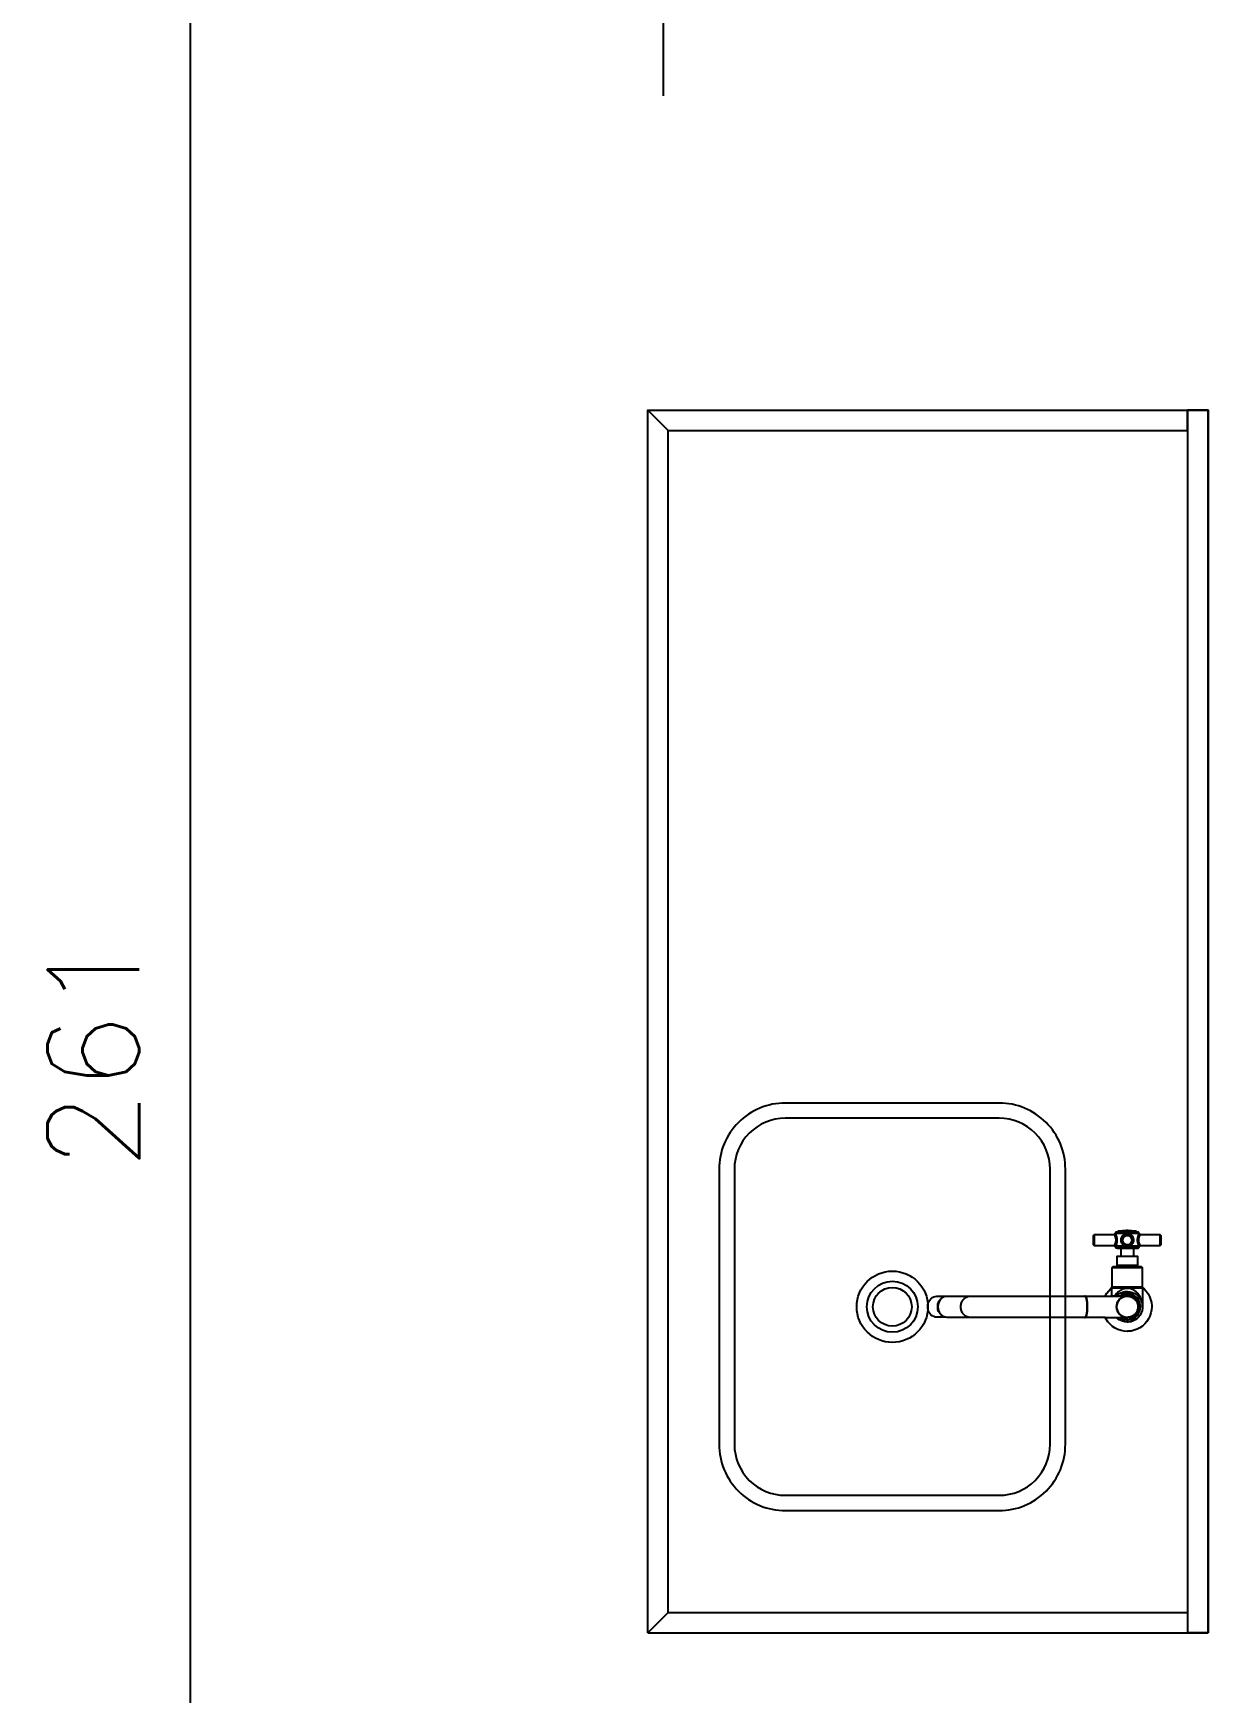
# Model space of a CAD drawing. Extents: x -14651 to 11095, y -4567 to -1290.
# Drawn here: x 736.7 to 853.3, y -3432 to -3269.1 of the extents above; entities that cross this region are included whole.
import ezdxf

# ---------------------------------------------------------------- set-up
doc = ezdxf.new("R2010")
doc.units = 0
doc.header["$LTSCALE"] = 25
doc.layers.add('COTA', color=1, linetype='Continuous')
doc.layers.add('PROJ', color=252, linetype='Continuous')
doc.styles.add('COTA', font='romans.shx')
doc.dimstyles.new('forma', dxfattribs={"dimscale": 5, "dimtxt": 1.8, "dimasz": 0.8, "dimexe": 2, "dimexo": 1, "dimgap": 1, "dimtad": 1, "dimdec": 1, "dimzin": 9, "dimtxsty": 'COTA', "dimblk1": 'DOT', "dimblk2": 'DOT', "dimsah": 1, "dimcen": 0, "dimdle": 1, "dimclrd": 256, "dimclre": 256, "dimclrt": 2, "dimadec": 0, "dimazin": 0, "dimtfac": 1, "dimtdec": 0, "dimtmove": 0, "dimatfit": 3, "dimfxl": 1, "dimtolj": 1, "dimtzin": 0, "dimarcsym": 0})

# ---------------------------------------------------------------- blocks, each defined once
blk = doc.blocks.new('_Dot')
at = {"color": 0, "linetype": 'ByBlock', "lineweight": -2}
blk.add_line((-0.5, 0), (-1, 0), dxfattribs=at)
at = {"color": 0, "linetype": 'ByBlock', "const_width": 0.5}
blk.add_lwpolyline([(-0.25, 0, 1), (0.25, 0, 1)], format="xyb", close=True, dxfattribs=at)
blk = doc.blocks.new('*D132')
at = {"layer": 'COTA', "lineweight": -2, "transparency": 16777216}
for p, q in [((793.52, -3238.6), (742.08, -3238.6)), ((752.08, -3242.6), (752.08, -3495.6)), ((761.11, -3499.6), (742.08, -3499.6))]:
    blk.add_line(p, q, dxfattribs=at)
at = {"layer": 'Defpoints', "color": 0, "transparency": 16777216}
for p in [(798.52, -3238.6), (752.08, -3499.6), (766.11, -3499.6)]:
    blk.add_point(p, dxfattribs=at)
at = {"layer": 'COTA', "lineweight": -2, "transparency": 16777216, "xscale": 4, "yscale": 4, "zscale": 4}
for p, rotation in [((752.08, -3238.6), 90), ((752.08, -3499.6), 270)]:
    blk.add_blockref('_Dot', p, dxfattribs=dict(at, rotation=rotation))
at = {"layer": 'COTA', "color": 2, "transparency": 16777216, "insert": (742.58, -3369.1), "char_height": 9, "attachment_point": 5, "rotation": 90, "style": 'COTA'}
blk.add_mtext('\\A1;261 ', dxfattribs=at)
blk = doc.blocks.new('A$Cf20c1e06')
at = {"layer": 'PROJ'}
for p, q in [((8.3064, 10.0402), (8.3064, 10.0512)), ((8.3266, 10.0527), (8.3502, 10.0527)), ((8.3299, 10.0548), (8.3469, 10.0548)), ((8.3705, 10.0512), (8.3705, 10.0402)), ((8.3361, 10.0397), (8.3269, 10.0397)), ((8.35, 10.0397), (8.3407, 10.0397)), ((8.3236, 10.0189), (8.3532, 10.0189)), ((8.3484, 10.0209), (8.3284, 10.0209)), ((8.3348, 10.0203), (8.3377, 10.0203)), ((8.3234, 9.9988), (8.3535, 9.9988)), ((8.3234, 9.9908), (8.3234, 9.9988)), ((8.3264, 9.9988), (8.3264, 9.9998)), ((8.3382, 9.9908), (8.3377, 9.9908)), ((8.3384, 9.9908), (8.3382, 9.9908)), ((8.3504, 9.9998), (8.3504, 9.9988)), ((8.3535, 9.9988), (8.3535, 9.9808)), ((8.3377, 9.9698), (8.3381, 9.9698)), ((8.3381, 9.9698), (8.3384, 9.9698)), ((8.3534, 9.9808), (8.3534, 9.9808))]:
    blk.add_line(p, q, dxfattribs=at)
for points in [[(7.8677, 9.6603), (7.8877, 9.6803), (7.8877, 10.8403), (7.8677, 10.8603)], [(7.8677, 9.6603), (7.8677, 10.8603), (8.4177, 10.8603), (8.4177, 9.6603)], [(7.8877, 10.8403), (8.3977, 10.8403), (8.3977, 10.8603)], [(8.4177, 9.6603), (8.4177, 10.8603), (8.3977, 10.8603), (8.3977, 9.6603)], [(8.3469, 10.0537), (8.3299, 10.0537)], [(8.3445, 10.0377), (8.3323, 10.0377)], [(8.3274, 10.0199), (8.3494, 10.0199)], [(8.3323, 10.0299), (8.3445, 10.0299)], [(8.1586, 9.9902), (8.1572, 9.9894), (8.1559, 9.9883), (8.1548, 9.987), (8.1538, 9.9855), (8.1532, 9.9839), (8.1528, 9.9821), (8.1526, 9.9803), (8.1528, 9.9785), (8.1532, 9.9767), (8.1538, 9.975), (8.1548, 9.9736), (8.1559, 9.9723), (8.1572, 9.9712), (8.1586, 9.9704), (8.1587, 9.9704)], [(8.3168, 9.9908), (8.3377, 9.9908), (8.3385, 9.9908), (8.3392, 9.9907), (8.3398, 9.9907), (8.3403, 9.9906), (8.3405, 9.9906), (8.3407, 9.9905), (8.3409, 9.9905), (8.3411, 9.9904), (8.3412, 9.9904), (8.3414, 9.9903), (8.3415, 9.9903), (8.3417, 9.9902), (8.3419, 9.9902), (8.3421, 9.9901), (8.3422, 9.9901), (8.3424, 9.99), (8.3426, 9.9899), (8.3428, 9.9898), (8.3431, 9.9897), (8.3434, 9.9895), (8.3437, 9.9894), (8.344, 9.9892), (8.3443, 9.9889), (8.3449, 9.9885), (8.3454, 9.9881), (8.3459, 9.9876), (8.3464, 9.987), (8.3469, 9.9865), (8.3473, 9.9858), (8.3477, 9.9852), (8.348, 9.9845), (8.3483, 9.9838), (8.3485, 9.9831), (8.3487, 9.9823), (8.3488, 9.9816), (8.3489, 9.9808), (8.3489, 9.98), (8.3488, 9.9793), (8.3487, 9.9785), (8.3486, 9.9778), (8.3483, 9.977), (8.3481, 9.9763), (8.3478, 9.9756), (8.3474, 9.975), (8.347, 9.9743), (8.3466, 9.9737), (8.3461, 9.9732), (8.3457, 9.9728), (8.3453, 9.9724), (8.3451, 9.9722), (8.3449, 9.9721), (8.3448, 9.972), (8.3446, 9.9718), (8.3444, 9.9717), (8.3442, 9.9716), (8.344, 9.9714), (8.3437, 9.9713), (8.3435, 9.9712), (8.3432, 9.971), (8.3429, 9.9708), (8.3425, 9.9707), (8.3417, 9.9704), (8.3408, 9.9701), (8.3398, 9.97), (8.3388, 9.9698), (8.3377, 9.9698)], [(8.3243, 9.9998), (8.3525, 9.9998)], [(8.3168, 9.9698), (8.3381, 9.9698)], [(7.8877, 9.6803), (8.3977, 9.6803), (8.3977, 9.6603)], [(7.8677, 9.6603), (8.4177, 9.6603)], [(8.4177, 9.6603), (8.3977, 9.6603)]]:
    blk.add_lwpolyline(points, dxfattribs=at)
for points in [[(8.0027, 9.7803), (8.2127, 9.7803, 0.414214), (8.2777, 9.8453), (8.2777, 10.1153, 0.414214), (8.2127, 10.1803), (8.0027, 10.1803, 0.414214), (7.9377, 10.1153), (7.9377, 9.8453, 0.414214)], [(8.0027, 9.7953), (8.2127, 9.7953, 0.414214), (8.2627, 9.8453), (8.2627, 10.1153, 0.414214), (8.2127, 10.1653), (8.0027, 10.1653, 0.414214), (7.9527, 10.1153), (7.9527, 9.8453, 0.414214)], [(8.3444, 10.0465), (8.3444, 10.0456), (8.3444, 10.0448), (8.3442, 10.0441), (8.3441, 10.0435), (8.3439, 10.043), (8.3436, 10.0425), (8.3434, 10.042), (8.343, 10.0416), (8.3427, 10.0412), (8.3422, 10.0407), (8.3415, 10.0402), (8.3411, 10.0399), (8.3407, 10.0397), (8.3406, 10.0401), (8.3405, 10.0406, -0.192103), (8.3364, 10.0406), (8.3363, 10.0402), (8.3361, 10.0397), (8.3356, 10.04), (8.3352, 10.0403), (8.3348, 10.0406), (8.3344, 10.0409), (8.334, 10.0413), (8.3336, 10.0419), (8.3331, 10.0427), (8.3327, 10.0436), (8.3326, 10.0443), (8.3325, 10.0448), (8.3324, 10.0453), (8.3324, 10.0458), (8.3324, 10.0464), (8.3326, 10.0472), (8.3328, 10.048), (8.333, 10.0485), (8.3332, 10.049), (8.3335, 10.0494), (8.3338, 10.0499), (8.3343, 10.0505), (8.335, 10.0511), (8.3358, 10.0516), (8.3367, 10.052), (8.3375, 10.0522), (8.3381, 10.0522), (8.3387, 10.0522), (8.3393, 10.0522), (8.3398, 10.0521), (8.3404, 10.0519), (8.341, 10.0516), (8.3417, 10.0512), (8.3421, 10.0509), (8.3425, 10.0506), (8.3428, 10.0502), (8.3431, 10.0498), (8.3435, 10.0492), (8.3439, 10.0483), (8.3442, 10.0474)], [(8.3362, 10.0407), (8.3362, 10.0407, -0.017847), (8.3359, 10.0408), (8.336, 10.0408, -0.017789), (8.3356, 10.041), (8.3357, 10.041, -0.021587), (8.3353, 10.0412), (8.3354, 10.0411, -0.027178), (8.3349, 10.0415), (8.335, 10.0414, -0.016694), (8.3347, 10.0417), (8.3347, 10.0417, -0.029524), (8.3343, 10.0421), (8.3343, 10.042, -0.024437), (8.334, 10.0425), (8.3341, 10.0424, -0.02481), (8.3337, 10.0428), (8.3338, 10.0427, -0.023752), (8.3335, 10.0432), (8.3336, 10.0431, -0.022023), (8.3334, 10.0435), (8.3334, 10.0434, -0.022441), (8.3332, 10.0439), (8.3333, 10.0438, -0.022868), (8.3331, 10.0443), (8.3331, 10.0442, -0.020181), (8.333, 10.0446), (8.333, 10.0445, -0.015814), (8.333, 10.0449), (8.333, 10.0448, -0.015915), (8.3329, 10.0452), (8.3329, 10.0451, -0.025741), (8.3329, 10.0457), (8.3329, 10.0456, -0.018498), (8.3329, 10.046), (8.3329, 10.046, -0.017313), (8.3329, 10.0463), (8.3329, 10.0463, -0.018157), (8.333, 10.0467), (8.333, 10.0466, -0.018149), (8.3331, 10.047), (8.333, 10.0469, -0.018439), (8.3331, 10.0473), (8.3331, 10.0472, -0.018647), (8.3332, 10.0476), (8.3332, 10.0475, -0.018581), (8.3334, 10.0479), (8.3333, 10.0478, -0.021766), (8.3335, 10.0483), (8.3335, 10.0482, -0.026407), (8.3338, 10.0487), (8.3337, 10.0486, -0.026609), (8.334, 10.0491), (8.334, 10.049, -0.026914), (8.3343, 10.0494), (8.3342, 10.0493, -0.025672), (8.3346, 10.0497), (8.3346, 10.0497, -0.023779), (8.335, 10.05), (8.3349, 10.0499, -0.024124), (8.3353, 10.0503), (8.3352, 10.0502, -0.024539), (8.3357, 10.0505), (8.3356, 10.0504, -0.024082), (8.336, 10.0507), (8.3359, 10.0507, -0.023177), (8.3364, 10.0509), (8.3363, 10.0508, -0.023669), (8.3368, 10.051), (8.3367, 10.051, -0.024126), (8.3372, 10.0511), (8.3371, 10.0511, -0.020906), (8.3376, 10.0512), (8.3375, 10.0512, -0.015716), (8.3378, 10.0512), (8.3378, 10.0512, -0.01579), (8.3381, 10.0512), (8.338, 10.0512, -0.016075), (8.3384, 10.0512), (8.3383, 10.0512, -0.016281), (8.3387, 10.0512), (8.3386, 10.0512, -0.016316), (8.339, 10.0512), (8.3389, 10.0512, -0.01533), (8.3392, 10.0512), (8.3392, 10.0512, -0.013711), (8.3395, 10.0511), (8.3394, 10.0512, -0.013749), (8.3397, 10.0511), (8.3396, 10.0511, -0.013768), (8.3399, 10.051), (8.3399, 10.051, -0.015624), (8.3402, 10.0509), (8.3401, 10.051, -0.018303), (8.3405, 10.0508), (8.3404, 10.0509, -0.018249), (8.3408, 10.0507), (8.3407, 10.0507, -0.018455), (8.3411, 10.0506), (8.341, 10.0506, -0.018647), (8.3414, 10.0504), (8.3413, 10.0504, -0.018591), (8.3416, 10.0502), (8.3416, 10.0503, -0.021186), (8.3419, 10.05), (8.3419, 10.05, -0.025016), (8.3423, 10.0497), (8.3422, 10.0497, -0.025258), (8.3426, 10.0493), (8.3425, 10.0494, -0.025603), (8.3429, 10.049), (8.3428, 10.0491, -0.024312), (8.3431, 10.0486), (8.343, 10.0487, -0.022281), (8.3433, 10.0483), (8.3432, 10.0484, -0.022662), (8.3435, 10.0479), (8.3434, 10.048, -0.023081), (8.3436, 10.0476), (8.3436, 10.0477, -0.023127), (8.3437, 10.0472), (8.3437, 10.0473, -0.022918), (8.3438, 10.0468), (8.3438, 10.0469, -0.020264), (8.3439, 10.0464), (8.3439, 10.0465, -0.015918), (8.3439, 10.0462), (8.3439, 10.0462, -0.015999), (8.3439, 10.0459), (8.3439, 10.046, -0.556946)], [(8.3502, 10.0394, 0.023181), (8.35, 10.0397), (8.3407, 10.0397), (8.3402, 10.0396), (8.3395, 10.0394), (8.3385, 10.0394), (8.3376, 10.0394), (8.3368, 10.0395), (8.3361, 10.0397), (8.3269, 10.0397, 0.022959), (8.3267, 10.0394, 0.366689), (8.3286, 10.0377), (8.3323, 10.0377), (8.3445, 10.0377), (8.3482, 10.0377, 0.366483)], [(8.3429, 10.0457, -1), (8.3339, 10.0457, -1)], [(8.3504, 9.9998), (8.3504, 9.9988), (8.3535, 9.9988), (8.3535, 9.9806), (8.3534, 9.9808), (8.3534, 9.9808), (8.3534, 9.9791), (8.353, 9.9767), (8.3522, 9.9744), (8.3511, 9.9722), (8.3496, 9.9702), (8.3478, 9.9686), (8.3463, 9.9675), (8.3441, 9.9664), (8.3418, 9.9656), (8.3394, 9.9653), (8.3384, 9.9653), (8.336, 9.9655), (8.3336, 9.9661), (8.3314, 9.967), (8.3305, 9.9675), (8.3286, 9.969), (8.3277, 9.9698), (8.3379, 9.9698), (8.338, 9.9698, -0.956818), (8.3379, 9.9908), (8.3378, 9.9908, -0.005512), (8.338, 9.9908), (8.3377, 9.9908), (8.3234, 9.9908), (8.3234, 9.9988), (8.3264, 9.9988), (8.3264, 9.9998)]]:
    blk.add_lwpolyline(points, format="xyb", close=True, dxfattribs=at)
for points in [[(8.3261, 10.0411), (8.3263, 10.0413), (8.3264, 10.0416), (8.3265, 10.0419), (8.3267, 10.0422), (8.3268, 10.0426), (8.327, 10.043), (8.3271, 10.0434), (8.3272, 10.0437), (8.3272, 10.044), (8.3273, 10.0443), (8.3274, 10.0446), (8.3274, 10.045), (8.3274, 10.0453), (8.3274, 10.0456), (8.3274, 10.0459), (8.3274, 10.0462), (8.3274, 10.0464), (8.3274, 10.0467), (8.3273, 10.047), (8.3273, 10.0474), (8.3272, 10.0478), (8.3271, 10.0481), (8.327, 10.0485), (8.3268, 10.0488), (8.3267, 10.0492), (8.3266, 10.0495), (8.3264, 10.0498), (8.3264, 10.0498), (8.3263, 10.0501), (8.3261, 10.0504), (8.326, 10.0506), (8.326, 10.0507), (8.3258, 10.051), (8.3257, 10.0511), (8.3259, 10.0509), (8.3261, 10.0505), (8.3264, 10.05), (8.3266, 10.0493), (8.3269, 10.0486), (8.3271, 10.0479), (8.3273, 10.0472), (8.3274, 10.0466), (8.3274, 10.046), (8.3274, 10.0454), (8.3274, 10.0448), (8.3273, 10.0442), (8.3271, 10.0436), (8.3269, 10.0428), (8.3266, 10.0421), (8.3263, 10.0415), (8.3261, 10.0409), (8.326, 10.0407), (8.326, 10.0409)], [(8.3282, 10.0474), (8.3283, 10.0467), (8.3283, 10.0462), (8.3283, 10.0457), (8.3283, 10.045), (8.3282, 10.0442), (8.3281, 10.0435), (8.328, 10.043), (8.3279, 10.0425), (8.3277, 10.0418), (8.3274, 10.041), (8.3272, 10.0404), (8.3269, 10.0398), (8.3268, 10.04), (8.3269, 10.0397), (8.3269, 10.0398), (8.327, 10.04), (8.3271, 10.0402), (8.3272, 10.0405), (8.3273, 10.0408), (8.3275, 10.0412), (8.3276, 10.0416), (8.3277, 10.042), (8.3279, 10.0425), (8.328, 10.043), (8.3281, 10.0435), (8.3282, 10.0441), (8.3282, 10.0444), (8.3283, 10.0448), (8.3283, 10.0452), (8.3283, 10.0457), (8.3283, 10.0462), (8.3283, 10.0467), (8.3282, 10.0472), (8.3281, 10.0477), (8.3281, 10.0481), (8.328, 10.0485), (8.3279, 10.0489), (8.3277, 10.0494), (8.3276, 10.0498), (8.3275, 10.0502), (8.3274, 10.0505), (8.3272, 10.0509), (8.3271, 10.0512), (8.327, 10.0514), (8.3269, 10.0516), (8.3268, 10.0519), (8.3267, 10.0521), (8.3269, 10.0518), (8.3271, 10.0513), (8.3273, 10.0507), (8.3276, 10.05), (8.3278, 10.0492), (8.328, 10.0483)], [(8.3509, 10.0508), (8.3508, 10.0506), (8.3507, 10.0504), (8.3506, 10.0501), (8.3504, 10.0499), (8.3503, 10.0496), (8.3502, 10.0492), (8.35, 10.0489), (8.3499, 10.0485), (8.3498, 10.0482), (8.3497, 10.0479), (8.3496, 10.0476), (8.3496, 10.0474), (8.3495, 10.0471), (8.3495, 10.0468), (8.3495, 10.0465), (8.3494, 10.0463), (8.3494, 10.046), (8.3494, 10.0457), (8.3494, 10.0454), (8.3494, 10.0452), (8.3495, 10.0449), (8.3495, 10.0445), (8.3496, 10.0441), (8.3497, 10.0437), (8.3498, 10.0433), (8.3499, 10.043), (8.35, 10.0427), (8.3501, 10.0423), (8.3503, 10.0419), (8.3504, 10.0416), (8.3506, 10.0414), (8.3507, 10.0411), (8.3508, 10.041), (8.3509, 10.0408), (8.351, 10.0406), (8.3509, 10.0406), (8.3507, 10.0406), (8.3505, 10.0405), (8.3504, 10.0404), (8.3502, 10.0403), (8.3501, 10.0402), (8.3501, 10.04), (8.35, 10.0399), (8.35, 10.0397), (8.3498, 10.0402), (8.3495, 10.0408), (8.3493, 10.0415), (8.349, 10.0423), (8.3488, 10.0431), (8.3487, 10.044), (8.3486, 10.045), (8.3485, 10.0459), (8.3486, 10.0467), (8.3487, 10.0474), (8.3488, 10.0479), (8.3489, 10.0485), (8.349, 10.049), (8.3491, 10.0494), (8.3493, 10.0501), (8.3496, 10.0508), (8.3498, 10.0514), (8.35, 10.0518), (8.3501, 10.052), (8.35, 10.0519), (8.3499, 10.0517), (8.3499, 10.0515), (8.3498, 10.0512), (8.3496, 10.0509), (8.3495, 10.0506), (8.3494, 10.0503), (8.3493, 10.0499), (8.3491, 10.0494), (8.349, 10.049), (8.3489, 10.0485), (8.3488, 10.0479), (8.3487, 10.0476), (8.3486, 10.0472), (8.3486, 10.0469), (8.3486, 10.0465), (8.3486, 10.0461), (8.3486, 10.0457), (8.3486, 10.0452), (8.3486, 10.0448), (8.3486, 10.0443), (8.3487, 10.0438), (8.3488, 10.0434), (8.3489, 10.0429), (8.349, 10.0425), (8.3491, 10.0421), (8.3492, 10.0417), (8.3494, 10.0413), (8.3495, 10.0409), (8.3496, 10.0406), (8.3497, 10.0403), (8.3498, 10.0401), (8.3499, 10.0399), (8.35, 10.0398), (8.3501, 10.0402), (8.3505, 10.0405), (8.3509, 10.0406), (8.3507, 10.0411), (8.3505, 10.0415), (8.3502, 10.0421), (8.3499, 10.0428), (8.3497, 10.0435), (8.3495, 10.0443), (8.3494, 10.045), (8.3494, 10.0456), (8.3494, 10.0461), (8.3495, 10.0467), (8.3496, 10.0473), (8.3497, 10.048), (8.3499, 10.0487), (8.3502, 10.0494), (8.3505, 10.05), (8.3508, 10.0506)], [(8.2977, 9.9899), (8.298, 9.9893), (8.2983, 9.9885), (8.2985, 9.9878), (8.2986, 9.9872), (8.2987, 9.9866), (8.2988, 9.9859), (8.2989, 9.9852), (8.299, 9.9845), (8.2991, 9.9837), (8.2991, 9.9829), (8.2992, 9.982), (8.2992, 9.9812), (8.2992, 9.9803), (8.2992, 9.9794), (8.2992, 9.9786), (8.2991, 9.9777), (8.2991, 9.9769), (8.299, 9.9761), (8.2989, 9.9754), (8.2988, 9.9747), (8.2987, 9.974), (8.2986, 9.9734), (8.2985, 9.9728), (8.2983, 9.9721), (8.298, 9.9713), (8.2977, 9.9707), (8.2974, 9.9703), (8.2971, 9.9699), (8.2969, 9.9699), (8.2971, 9.9699), (8.2972, 9.9701), (8.2974, 9.9702), (8.2975, 9.9704), (8.2976, 9.9706), (8.2978, 9.9709), (8.2979, 9.9712), (8.298, 9.9715), (8.2982, 9.9719), (8.2983, 9.9723), (8.2985, 9.9728), (8.2986, 9.9734), (8.2987, 9.974), (8.2988, 9.9747), (8.2989, 9.9754), (8.299, 9.9761), (8.2991, 9.9769), (8.2991, 9.9777), (8.2992, 9.9786), (8.2992, 9.9794), (8.2992, 9.9803), (8.2992, 9.9812), (8.2992, 9.982), (8.2991, 9.9829), (8.2991, 9.9837), (8.299, 9.9845), (8.2989, 9.9852), (8.2988, 9.9859), (8.2987, 9.9866), (8.2986, 9.9872), (8.2985, 9.9878), (8.2983, 9.9883), (8.2982, 9.9887), (8.298, 9.9891), (8.2979, 9.9894), (8.2978, 9.9897), (8.2976, 9.99), (8.2975, 9.9902), (8.2974, 9.9904), (8.2972, 9.9905), (8.2969, 9.9908), (8.2968, 9.9908), (8.2971, 9.9907), (8.2974, 9.9903)]]:
    blk.add_lwpolyline(points, close=True, dxfattribs=at)
blk.add_polyline3d([(8.1515, 9.9906, 0), (8.1602, 9.9906, 0), (8.1617, 9.9908, 0), (8.1843, 9.9908, 0), (8.3168, 9.9908, 0), (8.3183, 9.9935, 0), (8.3202, 9.996, 0), (8.3224, 9.9982, 0), (8.3243, 9.9998, 0), (8.3236, 9.9998, 0), (8.3236, 10.0189, 0), (8.3246, 10.0199, 0), (8.3274, 10.0199, 0), (8.3284, 10.0209, 0), (8.3284, 10.0299, 0), (8.3323, 10.0299, 0), (8.3323, 10.0377, 0), (8.3286, 10.0377, 0), (8.3267, 10.0394, 0), (8.3257, 10.0402, 0), (8.3064, 10.0402, 0), (8.3054, 10.0412, 0), (8.3054, 10.0502, 0), (8.3064, 10.0512, 0), (8.3256, 10.0512, 0), (8.3266, 10.0522, 0), (8.3266, 10.0527, 0), (8.3276, 10.0537, 0), (8.3299, 10.0537, 0), (8.3299, 10.0548, 0), (8.3375, 10.0556, 0), (8.3393, 10.0556, 0), (8.3469, 10.0548, 0), (8.3469, 10.0537, 0), (8.3492, 10.0537, 0), (8.3502, 10.0527, 0), (8.3502, 10.0522, 0), (8.3512, 10.0512, 0), (8.3705, 10.0512, 0), (8.3715, 10.0502, 0), (8.3715, 10.0412, 0), (8.3705, 10.0402, 0), (8.3512, 10.0402, 0), (8.3502, 10.0394, 0), (8.3482, 10.0377, 0), (8.3445, 10.0377, 0), (8.3445, 10.0299, 0), (8.3484, 10.0299, 0), (8.3484, 10.0209, 0), (8.3494, 10.0199, 0), (8.3522, 10.0199, 0), (8.3532, 10.0189, 0), (8.3532, 9.9998, 0), (8.3525, 9.9998, 0), (8.3549, 9.9978, 0), (8.357, 9.9955, 0), (8.3588, 9.993, 0), (8.3603, 9.9903, 0), (8.3614, 9.9874, 0), (8.3621, 9.9844, 0), (8.3625, 9.9813, 0), (8.3625, 9.9803, 0), (8.3623, 9.9772, 0), (8.3617, 9.9742, 0), (8.3607, 9.9712, 0), (8.3593, 9.9684, 0), (8.3576, 9.9658, 0), (8.3556, 9.9635, 0), (8.3533, 9.9614, 0), (8.3508, 9.9597, 0), (8.348, 9.9582, 0), (8.3451, 9.9572, 0), (8.3421, 9.9565, 0), (8.339, 9.9563, 0), (8.3384, 9.9562, 0), (8.3353, 9.9564, 0), (8.3323, 9.957, 0), (8.3293, 9.958, 0), (8.3266, 9.9594, 0), (8.324, 9.9611, 0), (8.3216, 9.9631, 0), (8.3195, 9.9654, 0), (8.3178, 9.968, 0), (8.3168, 9.9698, 0), (8.1843, 9.9698, 0), (8.1617, 9.9698, 0), (8.1602, 9.97, 0), (8.1515, 9.97, 0), (8.1499, 9.9701, 0), (8.1484, 9.9706, 0), (8.147, 9.9713, 0), (8.1457, 9.9724, 0), (8.1446, 9.9736, 0), (8.1437, 9.9751, 0), (8.143, 9.9768, 0), (8.1426, 9.9785, 0), (8.1425, 9.9803, 0), (8.1426, 9.9821, 0), (8.143, 9.9838, 0), (8.1437, 9.9855, 0), (8.1446, 9.9869, 0), (8.1457, 9.9882, 0), (8.147, 9.9893, 0), (8.1484, 9.99, 0), (8.1499, 9.9905, 0), (8.1514, 9.9906, 0)], close=True, dxfattribs=at)
for points in [[(8.3256, 10.0512, 0), (8.3257, 10.0512, 0), (8.3257, 10.0512, 0), (8.3257, 10.0512, 0), (8.3257, 10.0511, 0), (8.3258, 10.051, 0), (8.3258, 10.0509, 0), (8.3259, 10.0508, 0), (8.326, 10.0507, 0), (8.326, 10.0506, 0), (8.3261, 10.0504, 0), (8.3263, 10.0501, 0), (8.3264, 10.0498, 0), (8.3264, 10.0498, 0), (8.3266, 10.0495, 0), (8.3267, 10.0492, 0), (8.3268, 10.0488, 0), (8.327, 10.0485, 0), (8.3271, 10.0481, 0), (8.3272, 10.0478, 0), (8.3273, 10.0474, 0), (8.3273, 10.047, 0), (8.3274, 10.0467, 0), (8.3274, 10.0464, 0), (8.3274, 10.0462, 0), (8.3274, 10.0459, 0), (8.3274, 10.0456, 0), (8.3274, 10.0453, 0), (8.3274, 10.045, 0), (8.3274, 10.0446, 0), (8.3273, 10.0443, 0), (8.3272, 10.044, 0), (8.3272, 10.0437, 0), (8.3271, 10.0434, 0), (8.327, 10.043, 0), (8.3268, 10.0426, 0), (8.3267, 10.0422, 0), (8.3265, 10.0419, 0), (8.3264, 10.0416, 0), (8.3263, 10.0413, 0), (8.3261, 10.0411, 0), (8.326, 10.0409, 0), (8.326, 10.0407, 0), (8.3259, 10.0406, 0)], [(8.3269, 10.0397, 0), (8.3269, 10.0398, 0), (8.327, 10.04, 0), (8.3271, 10.0402, 0), (8.3272, 10.0405, 0), (8.3273, 10.0408, 0), (8.3275, 10.0412, 0), (8.3276, 10.0416, 0), (8.3277, 10.042, 0), (8.3279, 10.0425, 0), (8.328, 10.043, 0), (8.3281, 10.0435, 0), (8.3282, 10.0441, 0), (8.3282, 10.0444, 0), (8.3283, 10.0448, 0), (8.3283, 10.0452, 0), (8.3283, 10.0457, 0), (8.3283, 10.0462, 0), (8.3283, 10.0467, 0), (8.3282, 10.0472, 0), (8.3281, 10.0477, 0), (8.3281, 10.0481, 0), (8.328, 10.0485, 0), (8.3279, 10.0489, 0), (8.3277, 10.0494, 0), (8.3276, 10.0498, 0), (8.3275, 10.0502, 0), (8.3274, 10.0505, 0), (8.3272, 10.0509, 0), (8.3271, 10.0512, 0), (8.327, 10.0514, 0), (8.3269, 10.0516, 0), (8.3269, 10.0518, 0), (8.3268, 10.0519, 0), (8.3268, 10.052, 0), (8.3267, 10.0521, 0), (8.3267, 10.0522, 0), (8.3267, 10.0522, 0), (8.3267, 10.0522, 0), (8.3266, 10.0522, 0)], [(8.3407, 10.0397, 0), (8.341, 10.0398, 0), (8.3412, 10.0399, 0), (8.3414, 10.0401, 0), (8.3416, 10.0402, 0), (8.342, 10.0405, 0), (8.3424, 10.0408, 0), (8.3427, 10.0412, 0), (8.343, 10.0416, 0), (8.3434, 10.042, 0), (8.3436, 10.0425, 0), (8.3439, 10.043, 0), (8.3441, 10.0435, 0), (8.3442, 10.0439, 0), (8.3443, 10.0442, 0), (8.3443, 10.0446, 0), (8.3444, 10.045, 0), (8.3444, 10.0454, 0), (8.3444, 10.0457, 0), (8.3444, 10.0462, 0), (8.3444, 10.0467, 0), (8.3443, 10.0472, 0), (8.3442, 10.0477, 0), (8.344, 10.0481, 0), (8.3438, 10.0485, 0), (8.3436, 10.049, 0), (8.3434, 10.0494, 0), (8.3431, 10.0498, 0), (8.3428, 10.0502, 0), (8.3425, 10.0506, 0), (8.3421, 10.0509, 0), (8.3418, 10.0511, 0), (8.3415, 10.0513, 0), (8.3412, 10.0515, 0), (8.3409, 10.0517, 0), (8.3405, 10.0518, 0), (8.3402, 10.052, 0), (8.3399, 10.052, 0), (8.3397, 10.0521, 0), (8.3394, 10.0522, 0), (8.3392, 10.0522, 0), (8.3389, 10.0522, 0), (8.3386, 10.0522, 0), (8.3383, 10.0522, 0), (8.3379, 10.0522, 0), (8.3376, 10.0522, 0), (8.3373, 10.0521, 0), (8.3369, 10.052, 0), (8.3365, 10.0519, 0), (8.336, 10.0517, 0), (8.3356, 10.0515, 0), (8.3352, 10.0512, 0), (8.3348, 10.051, 0), (8.3345, 10.0506, 0), (8.3341, 10.0503, 0), (8.3338, 10.0499, 0), (8.3335, 10.0494, 0), (8.3332, 10.049, 0), (8.333, 10.0485, 0), (8.3328, 10.048, 0), (8.3326, 10.0474, 0), (8.3325, 10.047, 0), (8.3325, 10.0467, 0), (8.3324, 10.0463, 0), (8.3324, 10.0458, 0), (8.3324, 10.0453, 0), (8.3325, 10.0448, 0), (8.3326, 10.0443, 0), (8.3327, 10.0438, 0), (8.3328, 10.0434, 0), (8.333, 10.0429, 0), (8.3332, 10.0425, 0), (8.3334, 10.0421, 0), (8.3337, 10.0417, 0), (8.334, 10.0413, 0), (8.3344, 10.0409, 0), (8.3348, 10.0406, 0), (8.3352, 10.0403, 0), (8.3355, 10.0401, 0), (8.3358, 10.0399, 0), (8.3361, 10.0397, 0)], [(8.3329, 10.0457, 0), (8.3329, 10.0459, 0), (8.3329, 10.0462, 0), (8.333, 10.0465, 0), (8.333, 10.0468, 0), (8.3331, 10.0471, 0), (8.3332, 10.0474, 0), (8.3333, 10.0478, 0), (8.3334, 10.0481, 0), (8.3336, 10.0485, 0), (8.3339, 10.0489, 0), (8.3342, 10.0492, 0), (8.3345, 10.0496, 0), (8.3348, 10.0499, 0), (8.3351, 10.0501, 0), (8.3355, 10.0504, 0), (8.3358, 10.0506, 0), (8.3362, 10.0508, 0), (8.3366, 10.0509, 0), (8.337, 10.0511, 0), (8.3374, 10.0512, 0), (8.3377, 10.0512, 0), (8.338, 10.0512, 0), (8.3382, 10.0512, 0), (8.3385, 10.0512, 0), (8.3388, 10.0512, 0), (8.3391, 10.0512, 0), (8.3393, 10.0512, 0), (8.3396, 10.0511, 0), (8.3398, 10.0511, 0), (8.3401, 10.051, 0), (8.3404, 10.0509, 0), (8.3407, 10.0508, 0), (8.3409, 10.0506, 0), (8.3412, 10.0505, 0), (8.3415, 10.0503, 0), (8.3418, 10.0501, 0), (8.3421, 10.0498, 0), (8.3424, 10.0495, 0), (8.3427, 10.0492, 0), (8.343, 10.0488, 0), (8.3432, 10.0485, 0), (8.3434, 10.0481, 0), (8.3435, 10.0478, 0), (8.3437, 10.0474, 0), (8.3438, 10.047, 0), (8.3439, 10.0466, 0), (8.3439, 10.0463, 0), (8.3439, 10.046, 0), (8.3439, 10.0457, 0), (8.3439, 10.0457, 0)], [(8.3502, 10.0522, 0), (8.3502, 10.0522, 0), (8.3502, 10.0522, 0), (8.3501, 10.0521, 0), (8.3501, 10.052, 0), (8.35, 10.0519, 0), (8.3499, 10.0517, 0), (8.3499, 10.0515, 0), (8.3498, 10.0512, 0), (8.3496, 10.0509, 0), (8.3495, 10.0506, 0), (8.3494, 10.0503, 0), (8.3493, 10.0499, 0), (8.3491, 10.0494, 0), (8.349, 10.049, 0), (8.3489, 10.0485, 0), (8.3488, 10.0479, 0), (8.3487, 10.0476, 0), (8.3486, 10.0472, 0), (8.3486, 10.0469, 0), (8.3486, 10.0465, 0), (8.3486, 10.0461, 0), (8.3486, 10.0457, 0), (8.3486, 10.0452, 0), (8.3486, 10.0448, 0), (8.3486, 10.0443, 0), (8.3487, 10.0438, 0), (8.3488, 10.0434, 0), (8.3489, 10.0429, 0), (8.349, 10.0425, 0), (8.3491, 10.0421, 0), (8.3492, 10.0417, 0), (8.3494, 10.0413, 0), (8.3495, 10.0409, 0), (8.3496, 10.0406, 0), (8.3497, 10.0403, 0), (8.3498, 10.0401, 0), (8.3499, 10.0399, 0), (8.35, 10.0397, 0)], [(8.351, 10.0406, 0), (8.3509, 10.0408, 0), (8.3508, 10.041, 0), (8.3507, 10.0411, 0), (8.3506, 10.0414, 0), (8.3504, 10.0416, 0), (8.3503, 10.0419, 0), (8.3501, 10.0423, 0), (8.35, 10.0427, 0), (8.3499, 10.043, 0), (8.3498, 10.0433, 0), (8.3497, 10.0437, 0), (8.3496, 10.0441, 0), (8.3495, 10.0445, 0), (8.3495, 10.0449, 0), (8.3494, 10.0452, 0), (8.3494, 10.0454, 0), (8.3494, 10.0457, 0), (8.3494, 10.046, 0), (8.3494, 10.0463, 0), (8.3495, 10.0465, 0), (8.3495, 10.0468, 0), (8.3495, 10.0471, 0), (8.3496, 10.0474, 0), (8.3496, 10.0476, 0), (8.3497, 10.0479, 0), (8.3498, 10.0482, 0), (8.3499, 10.0485, 0), (8.35, 10.0489, 0), (8.3502, 10.0492, 0), (8.3503, 10.0496, 0), (8.3504, 10.0499, 0), (8.3506, 10.0501, 0), (8.3507, 10.0504, 0), (8.3508, 10.0506, 0), (8.3509, 10.0508, 0), (8.351, 10.0509, 0), (8.3511, 10.0511, 0), (8.3511, 10.0511, 0), (8.3512, 10.0512, 0), (8.3512, 10.0512, 0), (8.3512, 10.0512, 0)], [(8.3259, 10.0406, 0), (8.3261, 10.0406, 0), (8.3262, 10.0406, 0), (8.3264, 10.0405, 0), (8.3265, 10.0404, 0), (8.3266, 10.0403, 0), (8.3267, 10.0401, 0), (8.3268, 10.04, 0), (8.3269, 10.0398, 0), (8.3269, 10.0397, 0)], [(8.3363, 10.0406, 0), (8.336, 10.0408, 0), (8.3357, 10.0409, 0), (8.3355, 10.0411, 0), (8.3351, 10.0413, 0), (8.3347, 10.0417, 0), (8.3347, 10.0417, 0), (8.3344, 10.042, 0), (8.3341, 10.0423, 0), (8.3339, 10.0426, 0), (8.3336, 10.043, 0), (8.3335, 10.0434, 0), (8.3333, 10.0437, 0), (8.3332, 10.0441, 0), (8.3331, 10.0445, 0), (8.333, 10.0448, 0), (8.333, 10.045, 0), (8.3329, 10.0453, 0), (8.3329, 10.0456, 0), (8.3329, 10.0457, 0)], [(8.3361, 10.0397, 0), (8.3362, 10.0399, 0), (8.3362, 10.04, 0), (8.3363, 10.0402, 0), (8.3363, 10.0403, 0), (8.3363, 10.0404, 0), (8.3363, 10.0405, 0), (8.3363, 10.0406, 0), (8.3363, 10.0406, 0), (8.3363, 10.0406, 0)], [(8.3361, 10.0397, 0), (8.3365, 10.0396, 0), (8.337, 10.0395, 0), (8.3374, 10.0394, 0), (8.3379, 10.0394, 0), (8.3383, 10.0394, 0), (8.3388, 10.0394, 0), (8.3392, 10.0394, 0), (8.3397, 10.0395, 0), (8.3402, 10.0396, 0), (8.3407, 10.0397, 0)], [(8.3405, 10.0406, 0), (8.3405, 10.0406, 0), (8.3405, 10.0406, 0), (8.3405, 10.0405, 0), (8.3405, 10.0404, 0), (8.3405, 10.0403, 0), (8.3406, 10.0401, 0), (8.3406, 10.04, 0), (8.3407, 10.0398, 0), (8.3407, 10.0397, 0)], [(8.35, 10.0397, 0), (8.35, 10.0399, 0), (8.3501, 10.04, 0), (8.3501, 10.0402, 0), (8.3502, 10.0403, 0), (8.3504, 10.0404, 0), (8.3505, 10.0405, 0), (8.3507, 10.0406, 0), (8.3509, 10.0406, 0), (8.351, 10.0406, 0)], [(8.159, 9.9703, 0), (8.1576, 9.9709, 0), (8.1562, 9.9717, 0), (8.155, 9.9729, 0), (8.154, 9.9742, 0), (8.1532, 9.9758, 0), (8.1526, 9.9775, 0), (8.1523, 9.9793, 0), (8.1523, 9.9811, 0), (8.1525, 9.9828, 0), (8.1531, 9.9845, 0), (8.1538, 9.9861, 0), (8.1548, 9.9875, 0), (8.156, 9.9887, 0), (8.1573, 9.9896, 0), (8.1588, 9.9903, 0), (8.159, 9.9903, 0)], [(8.1843, 9.9698, 0), (8.1842, 9.9698, 0), (8.1834, 9.9698, 0), (8.1826, 9.97, 0), (8.1819, 9.9702, 0), (8.1811, 9.9704, 0), (8.1804, 9.9708, 0), (8.1797, 9.9712, 0), (8.1791, 9.9716, 0), (8.1785, 9.9722, 0), (8.1779, 9.9728, 0), (8.1774, 9.9734, 0), (8.1769, 9.9741, 0), (8.1764, 9.9748, 0), (8.1761, 9.9756, 0), (8.1758, 9.9764, 0), (8.1755, 9.9772, 0), (8.1753, 9.9781, 0), (8.1752, 9.979, 0), (8.1751, 9.9798, 0), (8.1751, 9.9807, 0), (8.1752, 9.9816, 0), (8.1753, 9.9825, 0), (8.1755, 9.9833, 0), (8.1758, 9.9842, 0), (8.1761, 9.985, 0), (8.1765, 9.9858, 0), (8.1769, 9.9865, 0), (8.1774, 9.9872, 0), (8.1779, 9.9879, 0), (8.1785, 9.9884, 0), (8.1791, 9.989, 0), (8.1797, 9.9894, 0), (8.1804, 9.9898, 0), (8.1811, 9.9902, 0), (8.1819, 9.9904, 0), (8.1826, 9.9906, 0), (8.1834, 9.9908, 0), (8.1842, 9.9908, 0), (8.1843, 9.9908, 0)], [(8.2966, 9.9698, 0), (8.2968, 9.9698, 0), (8.2969, 9.9699, 0), (8.2971, 9.9699, 0), (8.2972, 9.9701, 0), (8.2974, 9.9702, 0), (8.2975, 9.9704, 0), (8.2976, 9.9706, 0), (8.2978, 9.9709, 0), (8.2979, 9.9712, 0), (8.298, 9.9715, 0), (8.2982, 9.9719, 0), (8.2983, 9.9723, 0), (8.2985, 9.9728, 0), (8.2986, 9.9734, 0), (8.2987, 9.974, 0), (8.2988, 9.9747, 0), (8.2989, 9.9754, 0), (8.299, 9.9761, 0), (8.2991, 9.9769, 0), (8.2991, 9.9777, 0), (8.2992, 9.9786, 0), (8.2992, 9.9794, 0), (8.2992, 9.9803, 0), (8.2992, 9.9812, 0), (8.2992, 9.982, 0), (8.2991, 9.9829, 0), (8.2991, 9.9837, 0), (8.299, 9.9845, 0), (8.2989, 9.9852, 0), (8.2988, 9.9859, 0), (8.2987, 9.9866, 0), (8.2986, 9.9872, 0), (8.2985, 9.9878, 0), (8.2983, 9.9883, 0), (8.2982, 9.9887, 0), (8.298, 9.9891, 0), (8.2979, 9.9894, 0), (8.2978, 9.9897, 0), (8.2976, 9.99, 0), (8.2975, 9.9902, 0), (8.2974, 9.9904, 0), (8.2972, 9.9905, 0), (8.2971, 9.9907, 0), (8.2969, 9.9907, 0), (8.2968, 9.9908, 0), (8.2966, 9.9908, 0)], [(8.3534, 9.9808, 0), (8.3534, 9.9809, 0), (8.3534, 9.9814, 0), (8.3534, 9.9822, 0), (8.3533, 9.9833, 0), (8.353, 9.9847, 0), (8.3526, 9.9862, 0), (8.3521, 9.9878, 0), (8.3514, 9.9893, 0), (8.3506, 9.9909, 0), (8.3496, 9.9924, 0), (8.3488, 9.9933, 0), (8.3479, 9.9943, 0), (8.3473, 9.9949, 0), (8.3466, 9.9954, 0), (8.3459, 9.996, 0), (8.3451, 9.9964, 0), (8.3444, 9.9969, 0), (8.3435, 9.9973, 0), (8.3427, 9.9976, 0), (8.3418, 9.9979, 0), (8.3409, 9.9981, 0), (8.3403, 9.9982, 0), (8.3397, 9.9983, 0), (8.3391, 9.9983, 0), (8.3385, 9.9983, 0), (8.3378, 9.9983, 0), (8.3372, 9.9983, 0), (8.3366, 9.9982, 0), (8.336, 9.9981, 0), (8.3354, 9.998, 0), (8.3347, 9.9978, 0), (8.334, 9.9975, 0), (8.3334, 9.9973, 0), (8.3324, 9.9968, 0), (8.3315, 9.9963, 0), (8.3306, 9.9957, 0), (8.3296, 9.9949, 0), (8.3288, 9.9941, 0), (8.328, 9.9933, 0), (8.3272, 9.9923, 0), (8.3265, 9.9913, 0), (8.3262, 9.9908, 0)], [(8.3277, 9.9908, 0), (8.3295, 9.9924, 0), (8.3316, 9.9937, 0), (8.3339, 9.9946, 0), (8.3363, 9.9952, 0), (8.3387, 9.9953, 0), (8.3411, 9.9951, 0), (8.3435, 9.9944, 0), (8.3457, 9.9934, 0), (8.3478, 9.9921, 0), (8.3496, 9.9904, 0), (8.3511, 9.9884, 0), (8.3522, 9.9863, 0), (8.353, 9.984, 0), (8.3534, 9.9816, 0), (8.3534, 9.9791, 0), (8.353, 9.9767, 0), (8.3522, 9.9744, 0), (8.3511, 9.9722, 0), (8.3496, 9.9702, 0), (8.3478, 9.9686, 0), (8.3463, 9.9675, 0)], [(8.3305, 9.9675, 0), (8.3286, 9.969, 0), (8.3277, 9.9698, 0)], [(8.3384, 9.9653, 0), (8.336, 9.9655, 0), (8.3336, 9.9661, 0), (8.3314, 9.967, 0), (8.3305, 9.9675, 0)], [(8.3463, 9.9675, 0), (8.3441, 9.9664, 0), (8.3418, 9.9656, 0), (8.3394, 9.9653, 0), (8.3384, 9.9653, 0)]]:
    blk.add_polyline3d(points, dxfattribs=at)
for radius in [0.035, 0.025, 0.019]:
    blk.add_circle((8.1078, 9.9803), radius, dxfattribs=at)
for centre, radius, start, end in [((8.3289, 10.0389), 0.00352, 150.144, 157.7253), ((8.3304, 10.0374), 0.00419, 146.3018, 151.5618), ((8.3384, 10.0457), 0.00551, 247.521, 292.4698), ((8.3384, 10.0457), 0.00551, 292.4878, 359.9995), ((8.3465, 10.0374), 0.00416, 28.4218, 33.7314), ((8.3479, 10.0389), 0.00352, 22.2783, 29.8724), ((8.3348, 10.0193), 0.001, 90, 165.9963), ((8.3384, 9.9803), 0.0105, 91.2269, 268.2499), ((8.3384, 9.9803), 0.013, 233.7761, 126.2256), ((8.3384, 9.9803), 0.012, 240.8896, 119.1129)]:
    blk.add_arc(centre, radius, start, end, dxfattribs=at)
blk = doc.blocks.new('*D203')
at = {"layer": 'COTA', "lineweight": -2, "transparency": 16777216}
for p, q in [((798.52, -3243.6), (798.52, -3275.24)), ((854.52, -3243.6), (854.52, -3275.24)), ((802.52, -3265.24), (850.52, -3265.24))]:
    blk.add_line(p, q, dxfattribs=at)
at = {"layer": 'Defpoints', "color": 0, "transparency": 16777216}
for p in [(798.52, -3238.6), (854.52, -3238.6), (854.52, -3265.24)]:
    blk.add_point(p, dxfattribs=at)
at = {"layer": 'COTA', "lineweight": -2, "transparency": 16777216, "xscale": 4, "yscale": 4, "zscale": 4, "rotation": 180}
blk.add_blockref('_Dot', (798.52, -3265.24), dxfattribs=at)
at = {"layer": 'COTA', "lineweight": -2, "transparency": 16777216, "xscale": 4, "yscale": 4, "zscale": 4}
blk.add_blockref('_Dot', (854.52, -3265.24), dxfattribs=at)
at = {"layer": 'COTA', "color": 2, "transparency": 16777216, "insert": (826.52, -3255.74), "char_height": 9, "attachment_point": 5, "style": 'COTA'}
blk.add_mtext('\\A1;56 ', dxfattribs=at)

msp = doc.modelspace()

# ---------------------------------------------------------------- block references
at = {"layer": 'COTA', "xscale": 100, "yscale": 100, "zscale": 100}
msp.add_blockref('A$Cf20c1e06', (10.24, -4392.13), dxfattribs=at)

# ---------------------------------------------------------------- dimensions: what is measured, and where the dimension line sits
at = {"layer": 'COTA'}
dim = msp.add_linear_dim(base=(752.08, -3499.6), p1=(798.52, -3238.6), p2=(766.11, -3499.6), angle=90, dimstyle='forma', override={"dimpost": ' '}, dxfattribs=at)
dim.commit()
dim.dimension.update_dxf_attribs({"geometry": '*D132', "text_midpoint": (742.58, -3369.1)})
dim = msp.add_linear_dim(base=(854.52, -3265.24), p1=(798.52, -3238.6), p2=(854.52, -3238.6), dimstyle='forma', override={"dimpost": ' '}, dxfattribs=at)
dim.commit()
dim.dimension.update_dxf_attribs({"geometry": '*D203', "text_midpoint": (826.52, -3255.74)})

doc.saveas('drawing.dxf')
